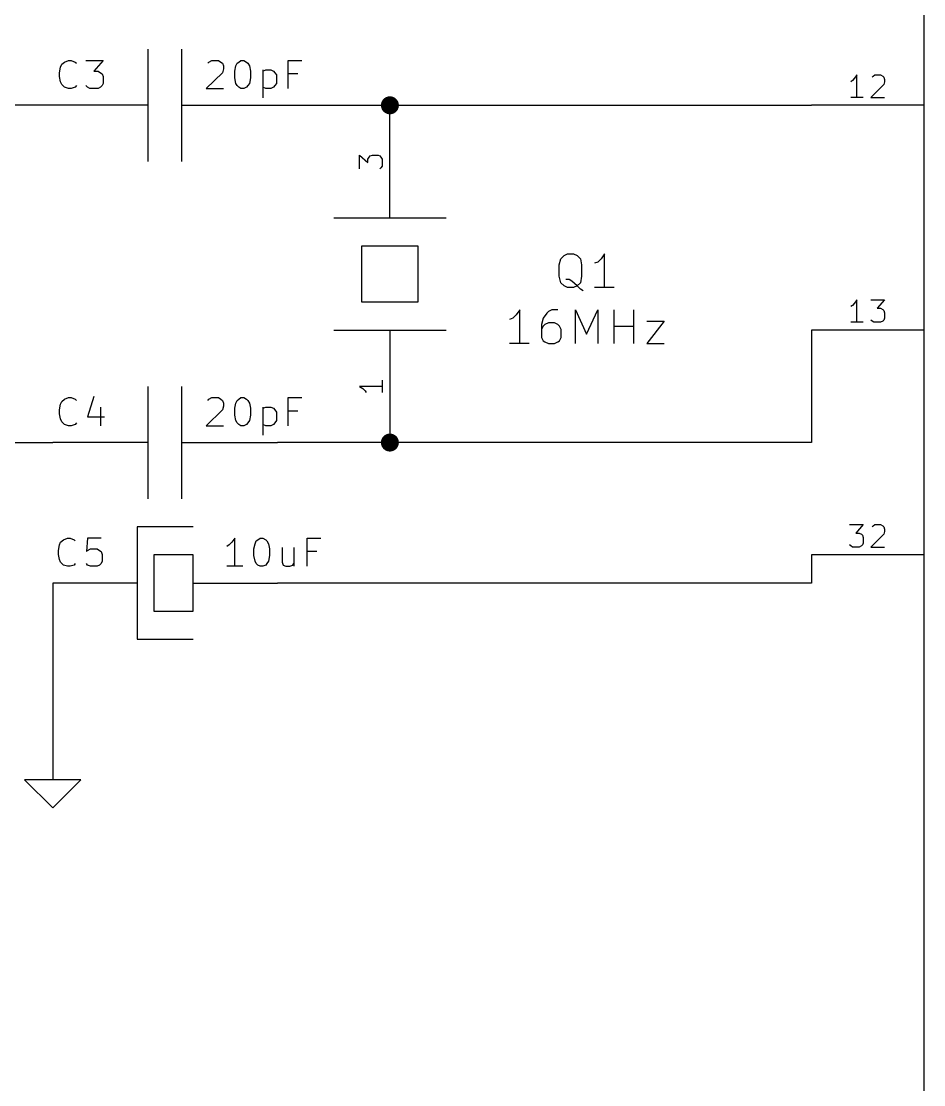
# Model space of a CAD drawing. Extents: x 4000 to 113000, y 4000 to 78670.
# Drawn here: x 24440 to 40500, y 41745 to 60665 of the extents above; entities that cross this region are included whole.
import ezdxf

# ---------------------------------------------------------------- set-up
doc = ezdxf.new("R2010")
doc.units = 0
for name, color, linetype in [('BLACK', 1, 'CONTINUOUS'), ('CYAN', 4, 'CONTINUOUS'), ('GREEN', 3, 'CONTINUOUS'), ('LIGHTYELLOW', 24, 'CONTINUOUS'), ('RED', 5, 'CONTINUOUS')]:
    doc.layers.add(name, color=color, linetype=linetype)

msp = doc.modelspace()

# ---------------------------------------------------------------- linework, layer by layer
at = {"layer": 'BLACK'}
for p, q in [((27760, 59920), (27780, 59940)), ((27780, 59940), (27830, 59970)), ((27830, 59970), (27950, 59970)), ((27950, 59970), (27990, 59940)), ((27990, 59940), (28020, 59920)), ((28020, 59920), (28040, 59870)), ((28040, 59820), (28020, 59750)), ((28040, 59870), (28040, 59820)), ((28240, 59780), (28260, 59870)), ((28260, 59870), (28280, 59920)), ((28280, 59920), (28310, 59940)), ((28310, 59940), (28350, 59970)), ((28350, 59970), (28400, 59970)), ((28400, 59970), (28450, 59940)), ((28450, 59940), (28470, 59920)), ((28470, 59920), (28500, 59870)), ((28500, 59870), (28520, 59780)), ((28740, 59800), (28740, 59300)), ((28740, 59780), (28790, 59800)), ((28790, 59800), (28880, 59800)), ((28880, 59800), (28930, 59780)), ((29190, 59470), (29190, 59970)), ((29190, 59970), (29430, 59970)), ((28020, 59750), (27730, 59470)), ((28240, 59660), (28240, 59780)), ((28260, 59560), (28240, 59660)), ((28520, 59660), (28500, 59560)), ((28520, 59780), (28520, 59660)), ((28930, 59780), (28950, 59750)), ((28950, 59750), (28980, 59710)), ((28980, 59710), (28980, 59560)), ((29360, 59730), (29190, 59730)), ((27730, 59470), (28040, 59470)), ((28280, 59520), (28260, 59560)), ((28310, 59490), (28280, 59520)), ((28350, 59470), (28310, 59490)), ((28400, 59470), (28350, 59470)), ((28450, 59490), (28400, 59470)), ((28470, 59520), (28450, 59490)), ((28500, 59560), (28470, 59520)), ((28790, 59470), (28740, 59490)), ((28880, 59470), (28790, 59470)), ((28930, 59490), (28880, 59470)), ((28950, 59520), (28930, 59490)), ((28980, 59560), (28950, 59520)), ((33250, 55440), (33190, 55380)), ((33310, 55530), (33250, 55440)), ((33310, 54930), (33310, 55530)), ((33790, 55470), (33730, 55380)), ((33820, 55500), (33790, 55470)), ((33880, 55530), (33820, 55500)), ((33990, 55530), (33880, 55530)), ((34300, 54930), (34300, 55530)), ((34300, 55530), (34500, 55100)), ((34500, 55100), (34700, 55530)), ((34700, 55530), (34700, 54930)), ((34990, 54930), (34990, 55530)), ((35340, 54930), (35340, 55530)), ((33190, 55380), (33130, 55360)), ((33730, 55380), (33700, 55270)), ((33700, 55270), (33700, 55040)), ((33760, 55270), (33730, 55240)), ((33820, 55300), (33760, 55270)), ((33930, 55300), (33820, 55300)), ((33990, 55270), (33930, 55300)), ((34020, 55240), (33990, 55270)), ((35570, 55330), (35880, 55330)), ((35880, 55330), (35570, 54930)), ((33730, 55240), (33700, 55180)), ((34050, 55180), (34020, 55240)), ((34050, 55040), (34050, 55180)), ((34990, 55240), (35340, 55240)), ((33480, 54930), (33130, 54930)), ((33700, 55040), (33730, 54980)), ((33730, 54980), (33760, 54960)), ((33760, 54960), (33820, 54930)), ((33820, 54930), (33930, 54930)), ((33930, 54930), (33990, 54960)), ((33990, 54960), (34020, 54980)), ((34020, 54980), (34050, 55040)), ((35570, 54930), (35880, 54930)), ((27760, 53920), (27780, 53940)), ((27780, 53940), (27830, 53970)), ((27830, 53970), (27950, 53970)), ((27950, 53970), (27990, 53940)), ((27990, 53940), (28020, 53920)), ((28280, 53920), (28310, 53940)), ((28310, 53940), (28350, 53970)), ((28350, 53970), (28400, 53970)), ((28400, 53970), (28450, 53940)), ((28450, 53940), (28470, 53920)), ((29190, 53470), (29190, 53970)), ((29190, 53970), (29430, 53970)), ((28020, 53750), (27730, 53470)), ((28020, 53920), (28040, 53870)), ((28040, 53820), (28020, 53750)), ((28040, 53870), (28040, 53820)), ((28240, 53780), (28260, 53870)), ((28240, 53660), (28240, 53780)), ((28260, 53870), (28280, 53920)), ((28470, 53920), (28500, 53870)), ((28500, 53870), (28520, 53780)), ((28520, 53780), (28520, 53660)), ((28740, 53800), (28740, 53300)), ((28740, 53780), (28790, 53800)), ((28790, 53800), (28880, 53800)), ((28880, 53800), (28930, 53780)), ((28930, 53780), (28950, 53750)), ((28950, 53750), (28980, 53710)), ((28260, 53560), (28240, 53660)), ((28280, 53520), (28260, 53560)), ((28500, 53560), (28470, 53520)), ((28520, 53660), (28500, 53560)), ((28980, 53560), (28950, 53520)), ((28980, 53710), (28980, 53560)), ((29360, 53730), (29190, 53730)), ((27730, 53470), (28040, 53470)), ((28310, 53490), (28280, 53520)), ((28350, 53470), (28310, 53490)), ((28400, 53470), (28350, 53470)), ((28450, 53490), (28400, 53470)), ((28470, 53520), (28450, 53490)), ((28790, 53470), (28740, 53490)), ((28880, 53470), (28790, 53470)), ((28930, 53490), (28880, 53470)), ((28950, 53520), (28930, 53490)), ((28240, 51470), (28190, 51400)), ((28240, 50970), (28240, 51470)), ((28650, 51440), (28690, 51470)), ((28690, 51470), (28740, 51470)), ((28740, 51470), (28790, 51440)), ((29530, 50970), (29530, 51470)), ((29530, 51470), (29770, 51470)), ((28140, 51350), (28100, 51320)), ((28190, 51400), (28140, 51350)), ((28580, 51280), (28600, 51370)), ((28580, 51160), (28580, 51280)), ((28600, 51370), (28620, 51420)), ((28620, 51420), (28650, 51440)), ((28790, 51440), (28810, 51420)), ((28810, 51420), (28840, 51370)), ((28840, 51370), (28860, 51280)), ((28860, 51280), (28860, 51160)), ((29080, 51300), (29080, 51040)), ((29290, 51300), (29290, 50970)), ((28600, 51060), (28580, 51160)), ((28860, 51160), (28840, 51060)), ((29700, 51230), (29530, 51230)), ((28380, 50970), (28100, 50970)), ((28620, 51020), (28600, 51060)), ((28650, 50990), (28620, 51020)), ((28690, 50970), (28650, 50990)), ((28740, 50970), (28690, 50970)), ((28790, 50990), (28740, 50970)), ((28810, 51020), (28790, 50990)), ((28840, 51060), (28810, 51020)), ((29080, 51040), (29100, 50990)), ((29100, 50990), (29150, 50970)), ((29150, 50970), (29220, 50970)), ((29220, 50970), (29270, 50990)), ((29270, 50990), (29290, 51020))]:
    msp.add_line(p, q, dxfattribs=at)
at = {"layer": 'CYAN'}
for p, q in [((25120, 59750), (25140, 59850)), ((25140, 59850), (25160, 59900)), ((25160, 59900), (25210, 59940)), ((25210, 59940), (25280, 59970)), ((25280, 59970), (25330, 59970)), ((25330, 59970), (25400, 59940)), ((25400, 59940), (25420, 59920)), ((25590, 59970), (25900, 59970)), ((25900, 59970), (25730, 59780)), ((25120, 59680), (25120, 59750)), ((25140, 59590), (25120, 59680)), ((25730, 59780), (25810, 59780)), ((25810, 59780), (25850, 59750)), ((25850, 59750), (25880, 59730)), ((25880, 59730), (25900, 59680)), ((25900, 59680), (25900, 59560)), ((25160, 59540), (25140, 59590)), ((25210, 59490), (25160, 59540)), ((25280, 59470), (25210, 59490)), ((25330, 59470), (25280, 59470)), ((25400, 59490), (25330, 59470)), ((25420, 59520), (25400, 59490)), ((25620, 59490), (25590, 59520)), ((25660, 59470), (25620, 59490)), ((25810, 59470), (25660, 59470)), ((25850, 59490), (25810, 59470)), ((25880, 59520), (25850, 59490)), ((25900, 59560), (25880, 59520)), ((34010, 56330), (34040, 56440)), ((34040, 56440), (34100, 56500)), ((34100, 56500), (34160, 56530)), ((34160, 56530), (34270, 56530)), ((34270, 56530), (34330, 56500)), ((34330, 56500), (34390, 56440)), ((34390, 56440), (34410, 56330)), ((34760, 56440), (34700, 56380)), ((34820, 56530), (34760, 56440)), ((34820, 55930), (34820, 56530)), ((34010, 56130), (34010, 56330)), ((34410, 56330), (34410, 56130)), ((34700, 56380), (34640, 56360)), ((34040, 56010), (34010, 56130)), ((34100, 55960), (34040, 56010)), ((34190, 56070), (34130, 56070)), ((34240, 56040), (34190, 56070)), ((34330, 55960), (34240, 56040)), ((34390, 56010), (34330, 55960)), ((34410, 56130), (34390, 56010)), ((34160, 55930), (34100, 55960)), ((34270, 55930), (34160, 55930)), ((34330, 55960), (34270, 55930)), ((34390, 55900), (34330, 55960)), ((34440, 55870), (34390, 55900)), ((34990, 55930), (34640, 55930)), ((25160, 53900), (25210, 53940)), ((25210, 53940), (25280, 53970)), ((25280, 53970), (25330, 53970)), ((25330, 53970), (25400, 53940)), ((25400, 53940), (25420, 53920)), ((25730, 53990), (25620, 53630)), ((25120, 53750), (25140, 53850)), ((25120, 53680), (25120, 53750)), ((25140, 53850), (25160, 53900)), ((25850, 53800), (25850, 53470)), ((25140, 53590), (25120, 53680)), ((25160, 53540), (25140, 53590)), ((25620, 53630), (25920, 53630)), ((25210, 53490), (25160, 53540)), ((25280, 53470), (25210, 53490)), ((25330, 53470), (25280, 53470)), ((25400, 53490), (25330, 53470)), ((25420, 53520), (25400, 53490)), ((25190, 51440), (25260, 51470)), ((25260, 51470), (25310, 51470)), ((25310, 51470), (25380, 51440)), ((25620, 51470), (25600, 51230)), ((25860, 51470), (25620, 51470)), ((25100, 51250), (25120, 51350)), ((25120, 51350), (25140, 51400)), ((25140, 51400), (25190, 51440)), ((25380, 51440), (25400, 51420)), ((25620, 51250), (25670, 51280)), ((25670, 51280), (25790, 51280)), ((25790, 51280), (25830, 51250)), ((25100, 51180), (25100, 51250)), ((25120, 51090), (25100, 51180)), ((25140, 51040), (25120, 51090)), ((25600, 51230), (25620, 51250)), ((25830, 51250), (25860, 51230)), ((25860, 51230), (25880, 51180)), ((25880, 51180), (25880, 51060)), ((25190, 50990), (25140, 51040)), ((25260, 50970), (25190, 50990)), ((25310, 50970), (25260, 50970)), ((25380, 50990), (25310, 50970)), ((25400, 51020), (25380, 50990)), ((25620, 50990), (25600, 51020)), ((25670, 50970), (25620, 50990)), ((25790, 50970), (25670, 50970)), ((25830, 50990), (25790, 50970)), ((25860, 51020), (25830, 50990)), ((25880, 51060), (25860, 51020))]:
    msp.add_line(p, q, dxfattribs=at)
at = {"layer": 'GREEN'}
for p, q in [((25000, 59170), (20000, 59170)), ((29000, 59170), (38500, 59170)), ((38500, 55170), (38500, 53170)), ((22500, 53170), (25000, 53170)), ((38500, 53170), (29000, 53170)), ((38500, 51170), (38500, 50670)), ((25000, 50670), (25000, 47170)), ((38500, 50670), (29000, 50670))]:
    msp.add_line(p, q, dxfattribs=at)
at = {"layer": 'GREEN', "const_width": 160}
for points in [[(30920, 59170, 1), (31080, 59170, 1)], [(30920, 53170, 1), (31080, 53170, 1)]]:
    msp.add_lwpolyline(points, format="xyb", close=True, dxfattribs=at)
at = {"layer": 'LIGHTYELLOW'}
msp.add_line((40500, 64170), (40500, 28170), dxfattribs=at)
at = {"layer": 'RED'}
for p, q in [((40500, 64170), (40500, 28170)), ((26700, 58170), (26700, 60170)), ((27300, 58170), (27300, 60170)), ((39230, 59610), (39200, 59590)), ((39270, 59650), (39230, 59610)), ((39310, 59710), (39270, 59650)), ((39310, 59310), (39310, 59710)), ((39580, 59670), (39600, 59690)), ((39600, 59690), (39630, 59710)), ((39630, 59710), (39730, 59710)), ((39730, 59710), (39770, 59690)), ((39770, 59690), (39790, 59670)), ((39790, 59670), (39800, 59630)), ((39800, 59630), (39800, 59590)), ((39790, 59540), (39560, 59310)), ((39800, 59590), (39790, 59540)), ((39420, 59310), (39200, 59310)), ((39560, 59310), (39800, 59310)), ((26700, 59170), (25000, 59170)), ((27300, 59170), (29000, 59170)), ((31000, 57170), (31000, 59170)), ((40500, 59170), (38500, 59170)), ((30460, 58040), (30460, 58280)), ((30460, 58280), (30610, 58150)), ((30650, 58270), (30690, 58280)), ((30690, 58280), (30790, 58280)), ((30790, 58280), (30820, 58270)), ((30610, 58210), (30630, 58250)), ((30610, 58150), (30610, 58210)), ((30630, 58250), (30650, 58270)), ((30820, 58270), (30840, 58250)), ((30840, 58250), (30860, 58210)), ((30860, 58090), (30840, 58060)), ((30860, 58210), (30860, 58090)), ((30840, 58060), (30820, 58040)), ((30000, 57170), (32000, 57170)), ((30500, 55670), (30500, 56670)), ((30500, 56670), (31500, 56670)), ((31500, 56670), (31500, 55670)), ((31500, 55670), (30500, 55670)), ((39270, 55650), (39230, 55610)), ((39310, 55710), (39270, 55650)), ((39310, 55310), (39310, 55710)), ((39560, 55710), (39800, 55710)), ((39800, 55710), (39670, 55560)), ((39230, 55610), (39200, 55590)), ((39670, 55560), (39730, 55560)), ((39730, 55560), (39770, 55540)), ((39770, 55540), (39790, 55520)), ((39790, 55520), (39800, 55480)), ((39800, 55480), (39800, 55380)), ((39420, 55310), (39200, 55310)), ((39580, 55330), (39560, 55350)), ((39610, 55310), (39580, 55330)), ((39730, 55310), (39610, 55310)), ((39770, 55330), (39730, 55310)), ((39790, 55350), (39770, 55330)), ((39800, 55380), (39790, 55350)), ((30000, 55170), (32000, 55170)), ((31000, 55170), (31000, 53170)), ((40500, 55170), (38500, 55170)), ((26700, 52170), (26700, 54170)), ((27300, 52170), (27300, 54170)), ((30860, 54170), (30460, 54170)), ((30460, 54170), (30520, 54130)), ((30520, 54130), (30560, 54090)), ((30860, 54280), (30860, 54060)), ((30560, 54090), (30580, 54060)), ((26700, 53170), (25000, 53170)), ((27300, 53170), (29000, 53170)), ((27500, 51670), (26500, 51670)), ((26500, 51670), (26500, 49670)), ((39180, 51710), (39420, 51710)), ((39420, 51710), (39290, 51560)), ((39580, 51670), (39600, 51690)), ((39600, 51690), (39630, 51710)), ((39630, 51710), (39730, 51710)), ((39730, 51710), (39770, 51690)), ((39770, 51690), (39790, 51670)), ((39790, 51670), (39800, 51630)), ((39290, 51560), (39350, 51560)), ((39350, 51560), (39390, 51540)), ((39390, 51540), (39410, 51520)), ((39410, 51520), (39420, 51480)), ((39420, 51480), (39420, 51380)), ((39790, 51540), (39560, 51310)), ((39800, 51590), (39790, 51540)), ((39800, 51630), (39800, 51590)), ((39200, 51330), (39180, 51350)), ((39230, 51310), (39200, 51330)), ((39350, 51310), (39230, 51310)), ((39390, 51330), (39350, 51310)), ((39410, 51350), (39390, 51330)), ((39420, 51380), (39410, 51350)), ((39560, 51310), (39800, 51310)), ((27500, 51170), (26800, 51170)), ((26800, 51170), (26800, 50170)), ((27500, 50170), (27500, 51170)), ((40500, 51170), (38500, 51170)), ((26500, 50670), (25000, 50670)), ((27500, 50670), (29000, 50670)), ((26800, 50170), (27500, 50170)), ((26500, 49670), (27500, 49670)), ((24500, 47170), (25000, 46670)), ((25500, 47170), (24500, 47170)), ((24500, 47170), (25000, 46670)), ((25500, 47170), (24500, 47170)), ((24500, 47170), (25000, 46670)), ((25500, 47170), (24500, 47170)), ((25000, 46670), (25500, 47170)), ((25000, 46670), (25500, 47170)), ((25000, 46670), (25500, 47170))]:
    msp.add_line(p, q, dxfattribs=at)

doc.saveas('drawing.dxf')
